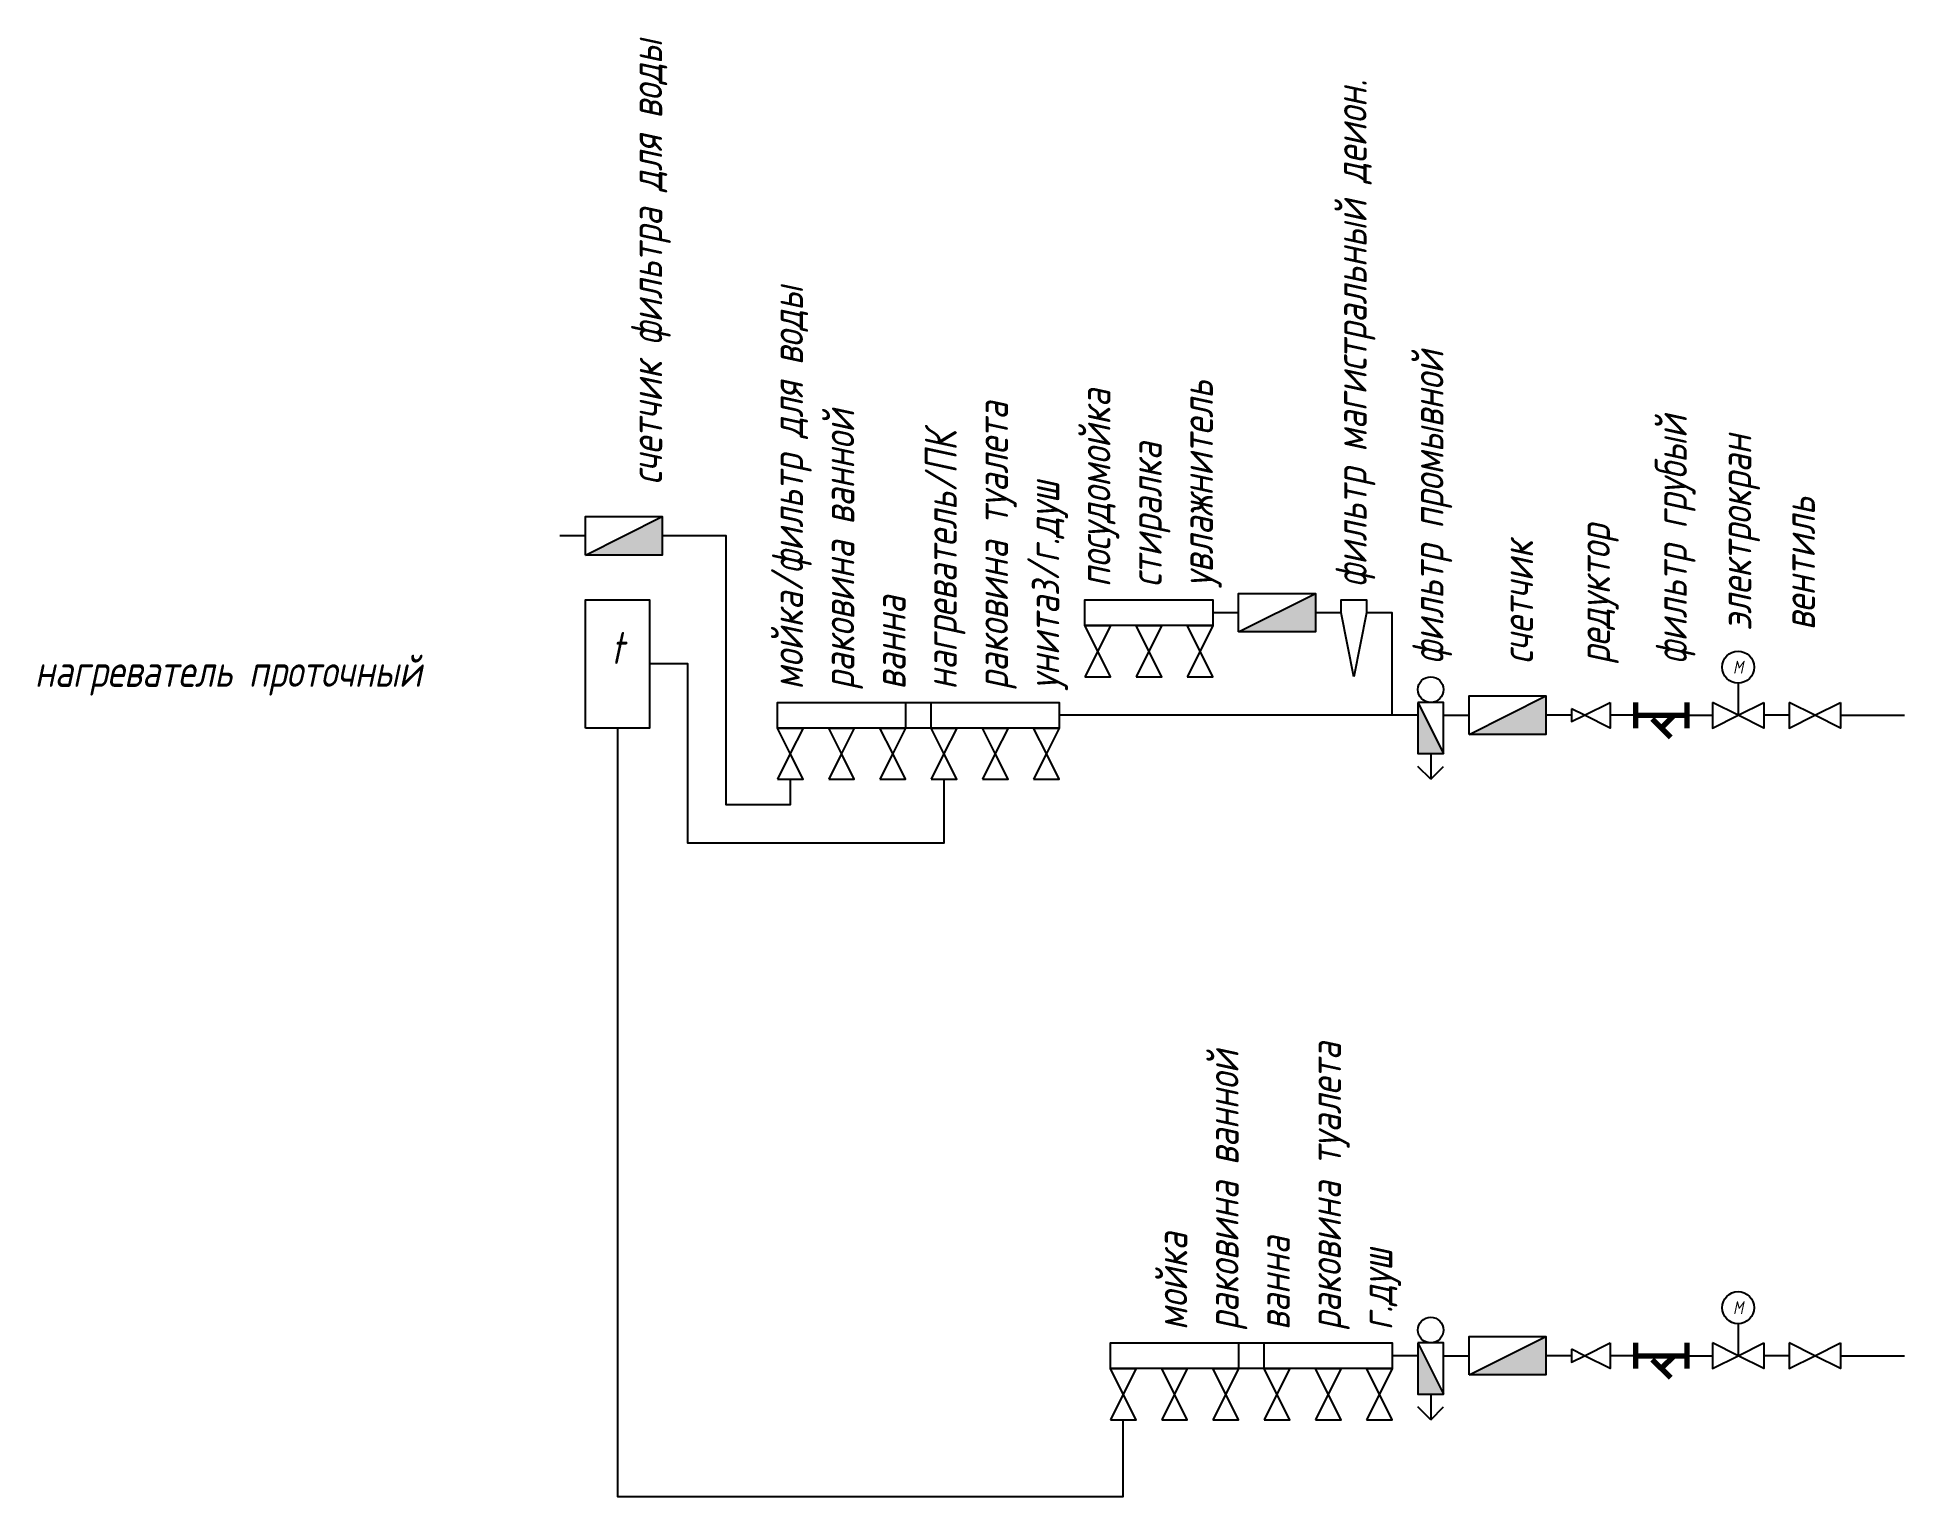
# Model space of a CAD drawing. Header units: millimetres. Extents: x 19 to 165, y 117 to 231.
import ezdxf
from ezdxf.enums import TextEntityAlignment as Align

# ---------------------------------------------------------------- set-up
doc = ezdxf.new("R2010")
doc.units = ezdxf.units.MM
doc.linetypes.add('DASHED', pattern=[19.05, 12.7, -6.35])
doc.styles.add('ГОСТ-ISOCPEUR', font='isocpeui.ttf', dxfattribs={"width": 0.8})

# ---------------------------------------------------------------- blocks, each defined once
blk = doc.blocks.new('грязевик')
at = {"color": 0, "lineweight": 70}
for p, q in [((-4, 1), (-4, -1)), ((-4, 0), (0, 0)), ((-1, 0), (-2, -1)), ((0, 1), (0, -1)), ((-2.71, -0.29), (-1.29, -1.71))]:
    blk.add_line(p, q, dxfattribs=at)
blk = doc.blocks.new('фильт промывной')
blk.add_hatch(color=0).paths.add_polyline_path([(0, -4), (-2, 0), (-2, -4)])
at = {"color": 0}
for p, q in [((-2, 0), (0, -4)), ((-1, -4), (-1, -6)), ((-1, -6), (-2, -5)), ((-1, -6), (0, -5))]:
    blk.add_line(p, q, dxfattribs=at)
blk.add_lwpolyline([(-2, 0), (-2, -4), (0, -4), (0, 0)], close=True, dxfattribs=at)
blk.add_circle((-1, 1), 1, dxfattribs=at)
blk = doc.blocks.new('кран шаровый')
at = {"color": 0}
for points in [[(-4, 2), (-4, 0), (-2, 1), (-4, 2)], [(0, 2), (0, 0), (-2, 1), (0, 2)]]:
    blk.add_lwpolyline(points, dxfattribs=at)
blk = doc.blocks.new('коллектор на 3')
at = {"color": 0, "flags": 128}
blk.add_lwpolyline([(-10, -2), (-10, 0), (0, 0), (0, -2)], close=True, dxfattribs=at)
at = {"color": 0, "rotation": 90}
for p in [(-8, -2), (-4, -2), (0, -2)]:
    blk.add_blockref('кран шаровый', p, dxfattribs=at)
blk = doc.blocks.new('редуктор')
at = {"color": 0}
for points in [[(-3, 1.5), (-3, 0.5), (-2, 1), (-3, 1.5)], [(0, 2), (0, 0), (-2, 1), (0, 2)]]:
    blk.add_lwpolyline(points, dxfattribs=at)
blk = doc.blocks.new('вентиль с электроприводом')
at = {"color": 0, "linetype": 'DASHED', "lineweight": -2}
blk.add_line((0, 2.5), (0, 0), dxfattribs=at)
at = {"color": 0, "lineweight": -2}
for points in [[(-2, 1), (-2, -1), (0, 0), (-2, 1)], [(2, 1), (2, -1), (0, 0), (2, 1)]]:
    blk.add_lwpolyline(points, dxfattribs=at)
blk.add_circle((0, 3.75), 1.25, dxfattribs=at)
at = {"color": 0, "lineweight": -2, "style": 'ГОСТ-ISOCPEUR', "width": 0.8}
blk.add_text('M', height=1, rotation=360, dxfattribs=at).set_placement((0, 3.75), align=Align.MIDDLE_CENTER)
blk = doc.blocks.new('счетчик воды')
at = {"lineweight": -2}
blk.add_hatch(color=0, dxfattribs=at).paths.add_polyline_path([(6, 0), (6, 3), (0, 0)])
at = {"color": 0, "lineweight": -2}
blk.add_line((0, 0), (6, 3), dxfattribs=at)
blk.add_lwpolyline([(0, 0), (0, 3), (6, 3), (6, 0)], close=True, dxfattribs=at)

msp = doc.modelspace()

# ---------------------------------------------------------------- linework, layer by layer
at = {"color": 5}
for p, q in [((62.05, 191.93), (60.05, 191.93)), ((113.05, 185.93), (111.05, 185.93)), ((121.05, 185.93), (119.05, 185.93)), ((87.05, 178.93), (89.05, 178.93)), ((125.05, 177.93), (99.05, 177.93)), ((129.05, 177.93), (131.05, 177.93)), ((139.05, 177.93), (137.05, 177.93)), ((144.05, 177.93), (142.05, 177.93)), ((148.05, 177.93), (150.05, 177.93)), ((156.05, 177.93), (154.05, 177.93)), ((160.05, 177.93), (165.05, 177.93)), ((89.05, 176.93), (87.05, 176.93))]:
    msp.add_line(p, q, dxfattribs=at)
at = {"color": 1}
for p, q in [((113.05, 128.93), (115.05, 128.93)), ((115.05, 126.93), (113.05, 126.93)), ((127.05, 127.93), (125.05, 127.93)), ((129.05, 127.93), (131.05, 127.93)), ((139.05, 127.93), (137.05, 127.93)), ((144.05, 127.93), (142.05, 127.93)), ((148.05, 127.93), (150.05, 127.93)), ((156.05, 127.93), (154.05, 127.93)), ((160.05, 127.93), (165.05, 127.93))]:
    msp.add_line(p, q, dxfattribs=at)
at = {"color": 5, "flags": 128}
for points in [[(78.05, 172.93), (78.05, 170.93), (73.05, 170.93), (73.05, 191.93), (68.05, 191.93)], [(127.05, 177.93), (125.05, 177.93), (125.05, 185.93), (123.05, 185.93)], [(90.05, 172.93), (90.05, 167.93), (70.05, 167.93), (70.05, 181.93), (67.05, 181.93)]]:
    msp.add_lwpolyline(points, dxfattribs=at)
msp.add_lwpolyline([(62.05, 176.93), (62.05, 186.93), (67.05, 186.93), (67.05, 176.93)], close=True)
msp.add_lwpolyline([(122.05, 180.93), (121.05, 185.93), (121.05, 186.93), (123.05, 186.93), (123.05, 185.93)], close=True, dxfattribs=at)
at = {"color": 1, "flags": 128}
msp.add_lwpolyline([(64.55, 176.93), (64.55, 116.93), (64.55, 116.93), (104.05, 116.93), (104.05, 122.93)], dxfattribs=at)

# ---------------------------------------------------------------- block references
at = {"color": 5}
for name, p in [('счетчик воды', (62.05, 190.43)), ('коллектор на 3', (111.05, 186.93)), ('счетчик воды', (113.05, 184.43)), ('вентиль с электроприводом', (152.05, 177.93)), ('фильт промывной', (129.05, 178.93)), ('счетчик воды', (131.05, 176.43)), ('коллектор на 3', (87.05, 178.93)), ('коллектор на 3', (99.05, 178.93)), ('редуктор', (142.05, 176.93)), ('грязевик', (148.05, 177.93)), ('кран шаровый', (160.05, 176.93))]:
    msp.add_blockref(name, p, dxfattribs=at)
at = {"color": 1}
for name, p in [('вентиль с электроприводом', (152.05, 127.93)), ('фильт промывной', (129.05, 128.93)), ('коллектор на 3', (113.05, 128.93)), ('коллектор на 3', (125.05, 128.93)), ('счетчик воды', (131.05, 126.43)), ('редуктор', (142.05, 126.93)), ('грязевик', (148.05, 127.93)), ('кран шаровый', (160.05, 126.93))]:
    msp.add_blockref(name, p, dxfattribs=at)

# ---------------------------------------------------------------- texts
at = {"style": 'ГОСТ-ISOCPEUR', "width": 0.8}
for s, p in [('счетчик фильтра для воды', (68.05, 195.93)), ('фильтр магистральный деион.', (123.05, 187.93)), ('мойка/фильтр для воды', (79.05, 179.93)), ('фильтр промывной', (129.05, 181.93)), ('посудомойка', (103.05, 187.93)), ('увлажнитель', (111.05, 187.93)), ('раковина ванной', (83.05, 179.93)), ('раковина туалета', (95.05, 179.93)), ('фильтр грубый', (148.05, 181.93)), ('нагреватель/ПК', (91.05, 179.93)), ('электрокран', (153.08, 184.57)), ('стиралка', (107.05, 187.93)), ('унитаз/г.душ', (99.05, 179.93)), ('вентиль', (158.05, 184.57)), ('редуктор', (142.05, 181.93)), ('счетчик', (136.05, 181.93)), ('ванна', (87.05, 179.93)), ('раковина ванной', (113.05, 129.93)), ('раковина туалета', (121.05, 129.93)), ('мойка', (109.05, 129.93)), ('ванна', (117.05, 129.93)), ('г.душ', (125.05, 129.93))]:
    msp.add_text(s, height=2.5, rotation=90, dxfattribs=at).set_placement(p)
for s, p in [('t', (64.05, 181.93)), ('нагреватель проточный', (19.07, 180.14))]:
    msp.add_text(s, height=2.5, dxfattribs=at).set_placement(p)

doc.saveas('drawing.dxf')
